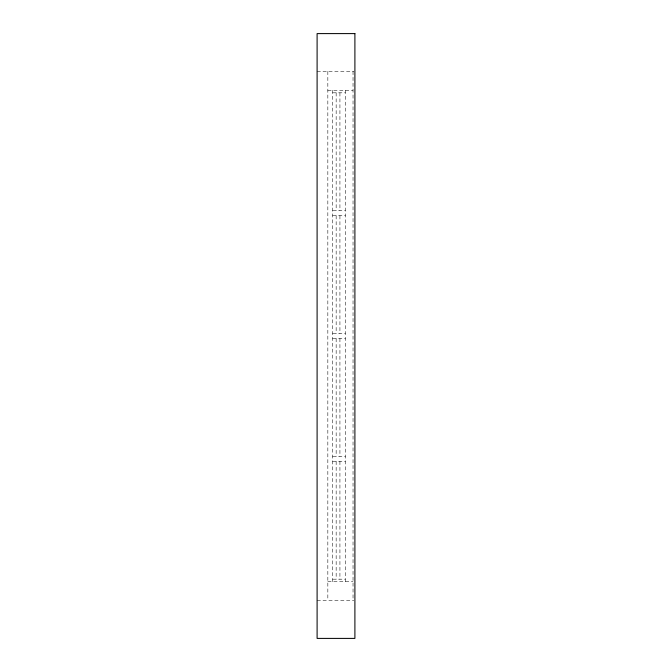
<?xml version="1.0" encoding="UTF-8"?>
<svg xmlns="http://www.w3.org/2000/svg" width="672" height="672" viewBox="0 0 672 672"><rect width="100%" height="100%" fill="white"/><g stroke="black" fill="none" stroke-linecap="round" stroke-linejoin="round"><path stroke-width="0.5" stroke-dasharray="3.36 2.52" d="M317.1 71.4L353.85 71.4M327.835 90.3L353.035 90.3M332.707 92.82L345.307 92.82M332.707 210.63L345.307 210.63M332.707 215.67L345.307 215.67M332.707 333.48L345.307 333.48M332.707 338.52L345.307 338.52M332.707 456.33L345.307 456.33M332.707 461.37L345.307 461.37M332.707 579.18L345.307 579.18M327.835 581.7L353.035 581.7M317.1 600.6L353.85 600.6M353.035 71.4L353.035 600.6M345.307 90.3L345.307 581.7M339.931 92.82L339.931 210.63M339.931 215.67L339.931 333.48M339.931 338.52L339.931 456.33M339.931 461.37L339.931 579.18M336.151 92.82L336.151 210.63M336.151 215.67L336.151 333.48M336.151 338.52L336.151 456.33M336.151 461.37L336.151 579.18M332.707 90.3L332.707 581.7M327.835 71.4L327.835 600.6"/><path stroke-width="1.01" d="M354.9 33.6L317.1 33.6L317.1 638.4L354.9 638.4L354.9 33.6"/></g></svg>
